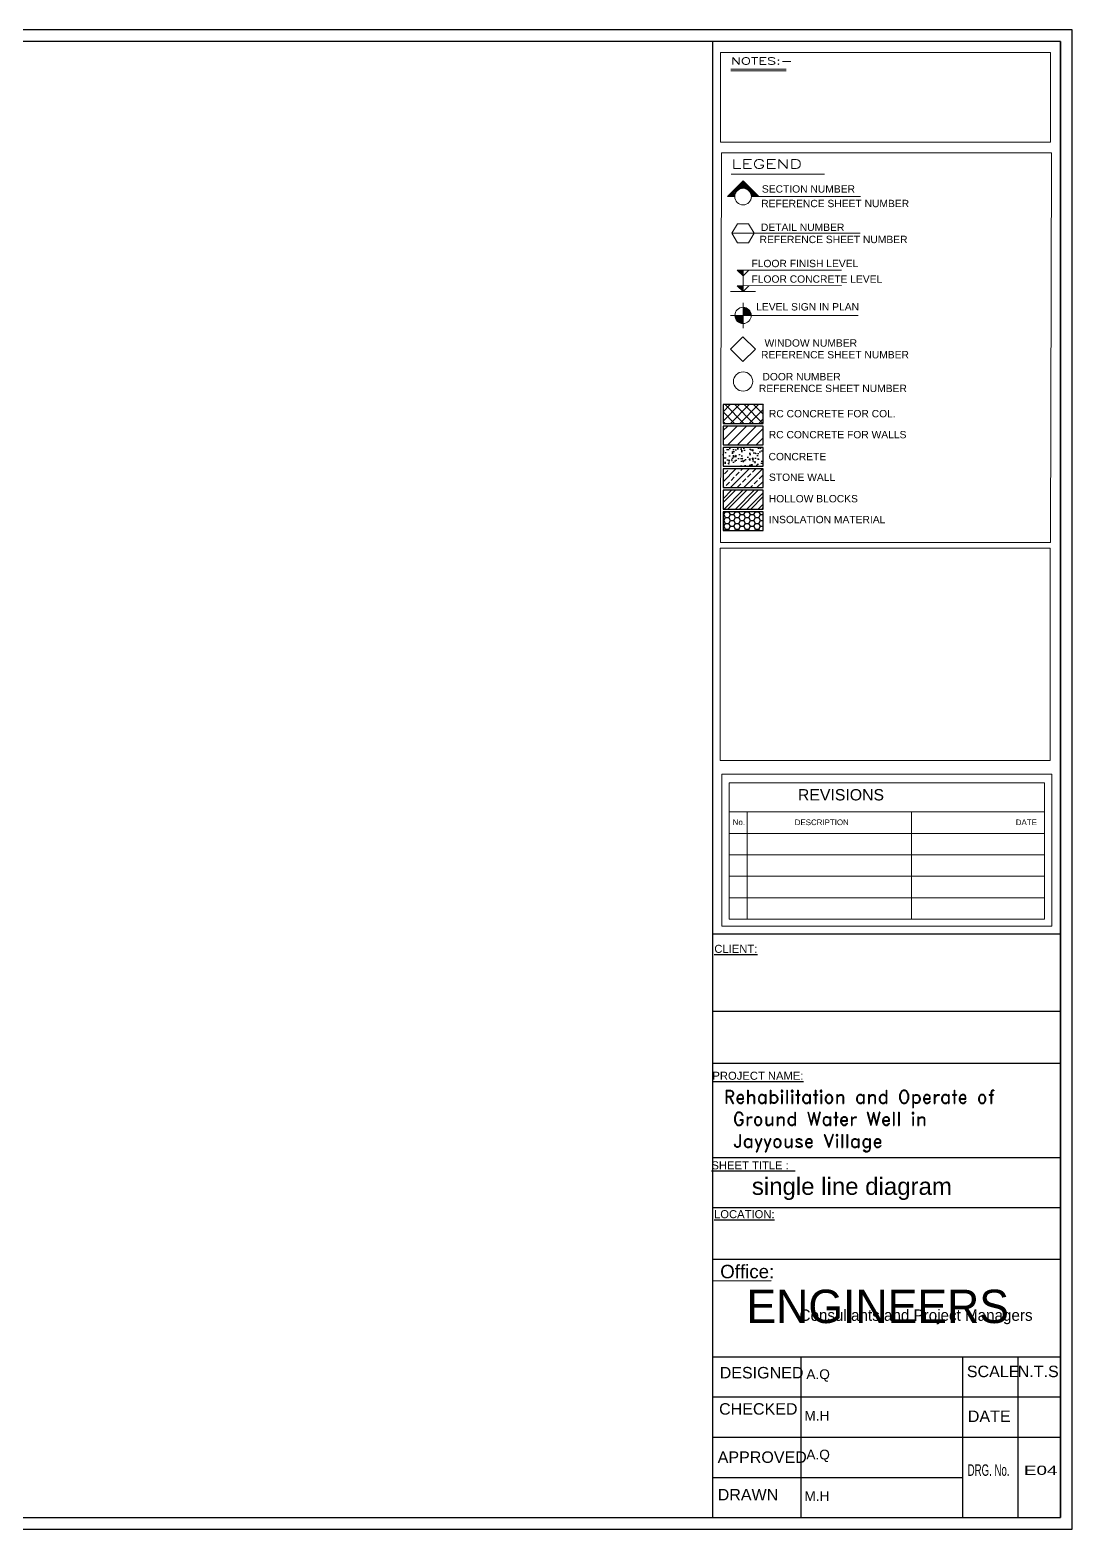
# Model space of a CAD drawing. Header units: inches. Extents: x 191440 to 383551, y 141448 to 284946.
# Drawn here: x 191814.04 to 191841.5, y 141489.07 to 141528.57 of the extents above; entities that cross this region are included whole.
import ezdxf
from ezdxf.enums import TextEntityAlignment as Align

# ---------------------------------------------------------------- set-up
doc = ezdxf.new("R2010")
doc.units = ezdxf.units.IN
doc.header["$MEASUREMENT"] = 0
for name, color, linetype in [('dim-f', 8, 'Continuous'), ('I - Outline', 60, 'Continuous'), ('VP', 7, 'Continuous')]:
    doc.layers.add(name, color=color, linetype=linetype)
doc.styles.add('5MM', font='simplex.shx', dxfattribs={"height": 1.25})
doc.styles.add('ROMAND10', font='ROMAND.shx', dxfattribs={"height": 0.2})
doc.styles.add('ROMANT', font='ROMAND.SHX')
doc.styles.get("Standard").update_dxf_attribs({"font": 'txt.shx', "height": 0.2})
doc.styles.add('STYLE7', font='swissi.ttf')

# ---------------------------------------------------------------- blocks, each defined once
blk = doc.blocks.new('engineers')
at = {"layer": 'dim-f', "char_height": 1.25, "attachment_point": 1, "style": '5MM'}
for s, width, insert in [('\\pt0.5;{\\fGill Sans MT|b0|i0|c0|p34;\\H1.08x;\\C30;\\c2254834;ENGINEERS\\P\\ptz;   \\P\\H0.92593x;  }', 116.5, (16.033, 18.44)), ('{\\fGill Sans MT|b0|i0|c0|p34;\\H1.08x;\\C152;\\c12285479; \\H0.34074x;Consultants and Project Managers}', 11.50217, (17.683, 17.64))]:
    blk.add_mtext_dynamic_manual_height_columns(s, width=width, gutter_width=6.25, heights=[0], dxfattribs=dict(at, insert=insert))

msp = doc.modelspace()

# ---------------------------------------------------------------- hatches: boundary and pattern name
at = {"layer": 'I - Outline'}
h = msp.add_hatch(dxfattribs=at)
h.set_pattern_fill('ANSI37', color=8, scale=1.411978)
h.set_pattern_definition([(45, (190929.97985, 141491.80535), (-0.124802422, 0.124802422), []), (135, (190929.97985, 141491.80535), (-0.124802422, -0.124802422), [])])
h.paths.add_polyline_path([(191833.36352, 141518.70353), (191832.30454, 141518.70353), (191832.30454, 141518.20934), (191833.36352, 141518.20934)])
h = msp.add_hatch(dxfattribs=at)
h.set_pattern_fill('ANSI31', color=8, scale=1.411978)
h.set_pattern_definition([(45, (190929.97985, 141491.80535), (-0.124802422, 0.124802422), [])])
h.paths.add_polyline_path([(191833.36352, 141517.64455), (191833.36352, 141518.13874), (191832.30454, 141518.13874), (191832.30454, 141517.64455)])
h = msp.add_hatch(dxfattribs=at)
h.set_pattern_fill('AR-CONC', color=8, scale=0.042359)
h.set_pattern_definition([(50, (190929.97985, 141491.80535), (0.30382673, -0.026581394), [0.03176951, -0.34946461]), (355, (190929.97985, 141491.80535), (-0.05877416, 0.31862367), [0.02541561, -0.27957169]), (100.451444, (190930.00517, 141491.80313), (0.24505257, 0.29204228), [0.02699993, -0.29699922]), (46.1842, (190929.97985, 141491.89006), (0.45207645, -0.07011289), [0.04765426, -0.52419691]), (96.635635, (190930.01753, 141491.8842), (0.3959167, 0.41263027), [0.04049992, -0.44549908]), (351.184164, (190929.97985, 141491.89006), (0.3959167, 0.41263027), [0.03812341, -0.41935753]), (21, (190930.02221, 141491.86888), (0.25284593, -0.17054673), [0.03176951, -0.34946461]), (326, (190930.0222, 141491.86888), (0.10306678, 0.30716882), [0.02541561, -0.27957169]), (71.451445, (190930.04328, 141491.85467), (0.35591271, 0.13662209), [0.02699993, -0.29699922]), (37.5, (190929.97985, 141491.80535), (0.005150835, 0.141011662), [0, -0.27618294, 0, -0.283807623, 0, -0.28063067]), (7.5, (190929.97985, 141491.80535), (0.111434537, 0.167070224), [0, -0.161812704, 0, -0.269829038, 0, -0.10695735]), (327.5, (190929.88539, 141491.80535), (0.226123696, -0.009554096), [0, -0.105898367, 0, -0.330402904, 0, -0.438419238]), (317.5, (190929.84303, 141491.80535), (0.24703385, 0.042403816), [0, -0.137667877, 0, -0.219421416, 0, -0.3113412])])
h.paths.add_polyline_path([(191833.36352, 141517.57395), (191832.30454, 141517.57395), (191832.30454, 141517.07976), (191833.36352, 141517.07976)])
h = msp.add_hatch(dxfattribs=at)
h.set_pattern_fill('ANSI33', color=8, scale=0.988385)
h.set_pattern_definition([(45, (190929.97985, 141491.80535), (-0.17472339, 0.17472339), []), (45, (190930.15458, 141491.80535), (-0.17472339, 0.17472339), [0.123548094, -0.061774047])])
h.paths.add_polyline_path([(191833.36352, 141517.00916), (191832.30454, 141517.00916), (191832.30454, 141516.51496), (191833.36352, 141516.51496)])
h = msp.add_hatch(dxfattribs=at)
h.set_pattern_fill('ANSI32', color=8, scale=0.564791)
h.set_pattern_definition([(45, (190929.97985, 141491.80535), (-0.149762906, 0.149762906), []), (45, (190930.0797, 141491.80535), (-0.149762906, 0.149762906), [])])
h.paths.add_polyline_path([(191833.36352, 141516.44437), (191832.30454, 141516.44437), (191832.30454, 141515.95017), (191833.36352, 141515.95017)])
h = msp.add_hatch(dxfattribs=at)
h.set_pattern_fill('HONEY', color=8, scale=0.705989)
h.set_pattern_definition([(0, (190929.979854, 141491.805345), (0.132372958, 0.076425563), [0.088248639, -0.176497278]), (120, (190929.979854, 141491.805345), (-0.132372958, 0.076425563), [0.088248639, -0.176497278]), (60, (190929.979854, 141491.805345), (0, 0.152851126), [-0.176497278, 0.088248639])])
h.paths.add_polyline_path([(191833.36352, 141515.87957), (191832.30454, 141515.87957), (191832.30454, 141515.38538), (191833.36352, 141515.38538)])

# ---------------------------------------------------------------- linework, layer by layer
msp.add_lwpolyline([(191841.5, 141528.57459), (191784, 141528.57459), (191784, 141489.07459), (191841.5, 141489.07459), (191841.5, 141528.57459)])
msp.add_lwpolyline([(191841.2, 141528.27459), (191784.3, 141528.27459), (191784.3, 141489.37459), (191841.2, 141489.37459)], close=True)
at = {"layer": 'I - Outline', "color": 7}
for p, q in [((191832.03641, 141489.37459), (191832.03701, 141528.27446)), ((191841.2, 141528.27459), (191841.2, 141489.37459)), ((191841.20679, 141504.74626), (191832.03594, 141504.74614)), ((191841.19029, 141502.7132), (191832.03733, 141502.71308)), ((191832.03671, 141501.34995), (191841.20768, 141501.35007)), ((191832.03671, 141501.34995), (191841.20768, 141501.35007)), ((191841.19999, 141498.85362), (191832.03654, 141498.85373)), ((191832.03628, 141497.54677), (191841.20698, 141497.54689)), ((191841.20716, 141496.17646), (191832.03631, 141496.17633)), ((191832.03642, 141493.61268), (191841.20712, 141493.61281)), ((191834.35191, 141493.61271), (191834.35199, 141489.37459)), ((191838.61313, 141493.61274), (191838.61321, 141489.37459)), ((191840.07042, 141493.61279), (191840.0705, 141489.37459)), ((191832.03644, 141492.5537), (191841.20713, 141492.55382)), ((191832.03645, 141491.49471), (191841.20715, 141491.49484)), ((191832.03646, 141490.43573), (191838.61319, 141490.43585))]:
    msp.add_line(p, q, dxfattribs=at)
at = {"layer": 'I - Outline', "color": 8, "lineweight": 0}
for p, q in [((191832.23677, 141525.62217), (191832.23701, 141527.98075)), ((191832.23701, 141527.98075), (191840.92893, 141527.98086)), ((191840.92893, 141527.98086), (191840.92869, 141525.62228)), ((191832.5064, 141527.54509), (191833.96943, 141527.54512)), ((191832.5064, 141527.49693), (191833.96943, 141527.49696)), ((191840.92869, 141525.62228), (191832.23677, 141525.62217)), ((191832.23696, 141515.06946), (191832.26511, 141525.33977)), ((191832.26511, 141525.33977), (191840.95703, 141525.33989)), ((191840.95703, 141525.33989), (191840.92888, 141515.06958)), ((191832.51633, 141524.77504), (191834.9791, 141524.77508)), ((191832.61304, 141524.18428), (191832.42236, 141524.18428)), ((191832.45669, 141524.18428), (191832.43953, 141524.20144)), ((191832.50344, 141524.18428), (191832.4629, 141524.22481)), ((191832.55018, 141524.18428), (191832.48627, 141524.24819)), ((191832.59693, 141524.18428), (191832.50964, 141524.27156)), ((191832.61494, 141524.21301), (191832.53302, 141524.29493)), ((191832.53713, 141524.18428), (191832.63744, 141524.2846)), ((191832.62354, 141524.25116), (191832.55639, 141524.31831)), ((191832.63724, 141524.2842), (191832.57976, 141524.34168)), ((191832.58387, 141524.18428), (191832.61532, 141524.21573)), ((191832.65508, 141524.31311), (191832.60313, 141524.36505)), ((191832.67661, 141524.33832), (191832.62651, 141524.38843)), ((191832.7017, 141524.35998), (191832.64988, 141524.4118)), ((191832.73047, 141524.37795), (191832.67325, 141524.43517)), ((191832.76336, 141524.39181), (191832.69662, 141524.45855)), ((191832.80131, 141524.40061), (191832.71999, 141524.48192)), ((191832.73114, 141524.3783), (191832.83146, 141524.47862)), ((191832.80001, 141524.40043), (191832.83146, 141524.43188)), ((191832.90571, 141524.38969), (191832.83146, 141524.46395)), ((191832.84648, 141524.40219), (191832.83146, 141524.4172)), ((191832.88826, 141524.39519), (191832.96282, 141524.46975)), ((191832.9226, 141524.38278), (191832.98619, 141524.44638)), ((191832.9526, 141524.36603), (191833.00957, 141524.42301)), ((191832.97882, 141524.34551), (191833.03294, 141524.39963)), ((191833.00147, 141524.32141), (191833.05631, 141524.37626)), ((191833.0205, 141524.2937), (191833.07969, 141524.35289)), ((191833.03558, 141524.26203), (191833.10306, 141524.32952)), ((191833.11113, 141524.18429), (191833.03687, 141524.25854)), ((191833.04593, 141524.22564), (191833.12643, 141524.30614)), ((191833.06438, 141524.18429), (191833.04936, 141524.19931)), ((191835.92372, 141524.18434), (191833.04988, 141524.18429)), ((191833.05133, 141524.18429), (191833.14981, 141524.28277)), ((191833.09807, 141524.18429), (191833.17318, 141524.2594)), ((191833.14482, 141524.18429), (191833.19655, 141524.23603)), ((191833.19156, 141524.18429), (191833.21993, 141524.21266)), ((191833.23831, 141524.18429), (191833.2433, 141524.18928)), ((191832.68562, 141523.46948), (191832.53976, 141523.21684)), ((191832.97734, 141523.46948), (191832.68562, 141523.46948)), ((191833.1232, 141523.21685), (191832.97734, 141523.46948)), ((191835.91453, 141523.2169), (191832.53976, 141523.21684)), ((191832.53976, 141523.21684), (191832.68563, 141522.9642)), ((191832.97735, 141522.96421), (191833.1232, 141523.21685)), ((191832.68563, 141522.9642), (191832.97735, 141522.96421)), ((191832.67513, 141522.24871), (191835.42356, 141522.24876)), ((191832.8315, 141522.09867), (191832.67513, 141522.24871)), ((191832.68249, 141522.24164), (191832.68955, 141522.24871)), ((191832.69044, 141522.23401), (191832.70514, 141522.24871)), ((191832.6984, 141522.22638), (191832.72072, 141522.24871)), ((191832.70635, 141522.21875), (191832.7363, 141522.24871)), ((191832.7143, 141522.21112), (191832.75188, 141522.24871)), ((191832.72225, 141522.20349), (191832.76746, 141522.24871)), ((191832.7302, 141522.19586), (191832.78305, 141522.24871)), ((191832.73815, 141522.18823), (191832.79863, 141522.24871)), ((191832.74611, 141522.1806), (191832.81421, 141522.24871)), ((191832.75406, 141522.17297), (191832.82979, 141522.24871)), ((191832.76201, 141522.16535), (191832.8315, 141522.23484)), ((191832.76996, 141522.15772), (191832.8315, 141522.21926)), ((191832.77791, 141522.15009), (191832.8315, 141522.20367)), ((191832.78587, 141522.14246), (191832.8315, 141522.18809)), ((191832.8315, 141522.24871), (191832.83151, 141521.68712)), ((191832.8315, 141522.09867), (191832.98787, 141522.24871)), ((191832.67514, 141521.83716), (191835.42357, 141521.83721)), ((191832.83151, 141521.68712), (191832.67514, 141521.83716)), ((191832.67922, 141521.83324), (191832.68314, 141521.83716)), ((191832.68717, 141521.82561), (191832.69872, 141521.83716)), ((191832.69513, 141521.81798), (191832.71431, 141521.83716)), ((191832.70308, 141521.81035), (191832.72989, 141521.83716)), ((191832.71103, 141521.80272), (191832.74547, 141521.83716)), ((191832.71898, 141521.79509), (191832.76105, 141521.83716)), ((191832.72693, 141521.78746), (191832.77663, 141521.83716)), ((191832.73489, 141521.77983), (191832.79221, 141521.83716)), ((191832.74284, 141521.7722), (191832.8078, 141521.83716)), ((191832.75079, 141521.76457), (191832.82338, 141521.83716)), ((191832.75874, 141521.75694), (191832.83151, 141521.82971)), ((191832.76669, 141521.74931), (191832.83151, 141521.81413)), ((191832.77465, 141521.74168), (191832.83151, 141521.79855)), ((191832.79382, 141522.13483), (191832.8315, 141522.17251)), ((191832.80177, 141522.1272), (191832.8315, 141522.15693)), ((191832.80972, 141522.11957), (191832.8315, 141522.14135)), ((191832.81767, 141522.11194), (191832.8315, 141522.12576)), ((191832.82563, 141522.10431), (191832.8315, 141522.11018)), ((191832.83151, 141521.68712), (191832.98788, 141521.83716)), ((191832.50045, 141521.68711), (191833.16257, 141521.68712)), ((191832.7826, 141521.73405), (191832.83151, 141521.78296)), ((191832.79055, 141521.72642), (191832.83151, 141521.76738)), ((191832.7985, 141521.71879), (191832.83151, 141521.7518)), ((191832.80645, 141521.71116), (191832.83151, 141521.73622)), ((191832.81441, 141521.70353), (191832.83151, 141521.72064)), ((191832.82236, 141521.6959), (191832.83151, 141521.70505)), ((191832.83031, 141521.68827), (191832.83151, 141521.68947)), ((191832.50046, 141521.05264), (191835.86613, 141521.05271)), ((191832.61738, 141521.03904), (191832.63099, 141521.05265)), ((191832.61876, 141521.02483), (191832.64657, 141521.05265)), ((191832.62094, 141521.01144), (191832.66215, 141521.05265)), ((191832.62383, 141520.99874), (191832.67774, 141521.05265)), ((191832.62734, 141520.98667), (191832.69332, 141521.05265)), ((191832.63143, 141520.97517), (191832.7089, 141521.05265)), ((191832.63603, 141520.96419), (191832.72448, 141521.05265)), ((191832.64112, 141520.9537), (191832.74006, 141521.05265)), ((191832.64668, 141520.94368), (191832.75564, 141521.05265)), ((191832.65268, 141520.93409), (191832.77123, 141521.05265)), ((191832.6591, 141520.92493), (191832.78681, 141521.05265)), ((191832.66593, 141520.91619), (191832.80239, 141521.05265)), ((191832.67318, 141520.90785), (191832.81797, 141521.05265)), ((191832.68082, 141520.89991), (191832.83152, 141521.05062)), ((191832.68886, 141520.89237), (191832.83152, 141521.03504)), ((191832.69731, 141520.88523), (191832.83152, 141521.01945)), ((191832.70616, 141520.87851), (191832.83152, 141521.00387)), ((191832.83152, 141521.38371), (191832.83153, 141520.72159)), ((191832.83152, 141521.25318), (191832.84513, 141521.26679)), ((191832.83152, 141521.2376), (191832.85933, 141521.26541)), ((191832.83152, 141521.22202), (191832.87273, 141521.26323)), ((191832.83152, 141521.20644), (191832.88542, 141521.26034)), ((191832.83152, 141521.19085), (191832.89749, 141521.25683)), ((191832.83152, 141521.17527), (191832.90899, 141521.25275)), ((191832.83152, 141521.15969), (191832.91997, 141521.24814)), ((191832.83152, 141521.14411), (191832.93046, 141521.24305)), ((191832.83152, 141521.12853), (191832.94049, 141521.2375)), ((191832.83152, 141521.11295), (191832.95007, 141521.2315)), ((191832.83152, 141521.09736), (191832.95923, 141521.22508)), ((191832.83152, 141521.08178), (191832.96798, 141521.21824)), ((191832.83152, 141521.0662), (191832.97632, 141521.211)), ((191832.83355, 141521.05265), (191832.98426, 141521.20336)), ((191832.84914, 141521.05265), (191832.9918, 141521.19532)), ((191832.86472, 141521.05265), (191832.99893, 141521.18687)), ((191832.8803, 141521.05265), (191833.00566, 141521.17802)), ((191832.89588, 141521.05265), (191833.01197, 141521.16875)), ((191832.91146, 141521.05265), (191833.01786, 141521.15905)), ((191832.92704, 141521.05265), (191833.02329, 141521.1489)), ((191832.94263, 141521.05265), (191833.02826, 141521.13829)), ((191832.95821, 141521.05265), (191833.03274, 141521.12718)), ((191832.97379, 141521.05265), (191833.03667, 141521.11554)), ((191832.98937, 141521.05265), (191833.04003, 141521.10331)), ((191833.00495, 141521.05265), (191833.04274, 141521.09044)), ((191833.02054, 141521.05265), (191833.04473, 141521.07685)), ((191833.03612, 141521.05265), (191833.04587, 141521.06241)), ((191832.71543, 141520.87219), (191832.83152, 141520.98829)), ((191832.72513, 141520.86631), (191832.83152, 141520.97271)), ((191832.73527, 141520.86087), (191832.83152, 141520.95713)), ((191832.74589, 141520.8559), (191832.83152, 141520.94155)), ((191832.757, 141520.85143), (191832.83153, 141520.92596)), ((191832.76864, 141520.8475), (191832.83153, 141520.91038)), ((191832.78087, 141520.84414), (191832.83153, 141520.8948)), ((191832.79374, 141520.84143), (191832.83153, 141520.87922)), ((191832.80733, 141520.83944), (191832.83153, 141520.86364)), ((191832.82177, 141520.8383), (191832.83153, 141520.84805)), ((191832.82809, 141520.48997), (191832.50048, 141520.16235)), ((191833.15571, 141520.16236), (191832.82809, 141520.48997)), ((191832.50048, 141520.16235), (191832.8281, 141519.83474)), ((191832.8281, 141519.83474), (191833.15571, 141520.16236)), ((191832.22797, 141514.92279), (191840.91989, 141514.9229)), ((191832.22808, 141509.32651), (191832.22797, 141514.92279)), ((191840.92888, 141515.06958), (191832.23696, 141515.06946)), ((191840.91989, 141514.9229), (191840.92, 141509.32663)), ((191840.92, 141509.32663), (191832.22808, 141509.32651)), ((191832.27532, 141508.96428), (191840.96724, 141508.96439)), ((191832.2754, 141504.95985), (191832.27532, 141508.96428)), ((191840.96724, 141508.96439), (191840.96732, 141504.95997)), ((191832.46495, 141508.74026), (191840.77762, 141508.74037)), ((191832.46502, 141505.14389), (191832.46495, 141508.74026)), ((191840.77762, 141508.74037), (191840.77769, 141505.144)), ((191832.46497, 141507.96936), (191840.77764, 141507.96947)), ((191832.94112, 141507.96937), (191832.94118, 141505.1439)), ((191837.26989, 141507.96946), (191837.26995, 141505.14399)), ((191832.46498, 141507.40427), (191840.77765, 141507.40438)), ((191832.46499, 141506.83918), (191840.77766, 141506.83929)), ((191832.465, 141506.27408), (191840.77767, 141506.27419)), ((191832.46501, 141505.70899), (191840.77768, 141505.7091)), ((191840.96732, 141504.95997), (191832.2754, 141504.95985)), ((191840.77769, 141505.144), (191832.46502, 141505.14389))]:
    msp.add_line(p, q, dxfattribs=at)
at = {"layer": 'I - Outline', "color": 8}
for p, q in [((191832.42236, 141524.18428), (191832.83532, 141524.59725)), ((191832.44364, 141524.18428), (191832.83146, 141524.57211)), ((191832.83146, 141524.51069), (191832.79011, 141524.55204)), ((191832.83146, 141524.55744), (191832.81348, 141524.57541)), ((191832.83146, 141524.4027), (191832.83146, 141524.59338)), ((191832.83146, 141524.57211), (191832.84596, 141524.58661)), ((191832.83146, 141524.52537), (191832.86933, 141524.56324)), ((191833.20462, 141524.18429), (191832.83146, 141524.55744)), ((191833.24829, 141524.18429), (191832.83532, 141524.59725)), ((191832.49038, 141524.18428), (191832.83146, 141524.52537)), ((191832.83146, 141524.4172), (191832.74337, 141524.50529)), ((191832.83146, 141524.46395), (191832.76674, 141524.52866)), ((191832.83146, 141524.47862), (191832.8927, 141524.53987)), ((191832.83146, 141524.43188), (191832.91607, 141524.5165)), ((191833.15787, 141524.18429), (191832.83146, 141524.51069)), ((191832.84838, 141524.40205), (191832.93945, 141524.49312))]:
    msp.add_line(p, q, dxfattribs=at)
at = {"layer": 'I - Outline', "color": 4}
msp.add_line((191832.03651, 141495.61767), (191833.5753, 141495.62256), dxfattribs=at)
at = {"layer": 'I - Outline', "color": 8}
for points in [[(191833.36352, 141518.70353), (191832.30454, 141518.70353), (191832.30454, 141518.20934), (191833.36352, 141518.20934)], [(191833.36352, 141518.13874), (191832.30454, 141518.13874), (191832.30454, 141517.64455), (191833.36352, 141517.64455)], [(191833.36352, 141517.57395), (191832.30454, 141517.57395), (191832.30454, 141517.07976), (191833.36352, 141517.07976)], [(191833.36352, 141517.00916), (191832.30454, 141517.00916), (191832.30454, 141516.51496), (191833.36352, 141516.51496)], [(191833.36352, 141516.44437), (191832.30454, 141516.44437), (191832.30454, 141515.95017), (191833.36352, 141515.95017)], [(191833.36352, 141515.87957), (191832.30454, 141515.87957), (191832.30454, 141515.38538), (191833.36352, 141515.38538)]]:
    msp.add_lwpolyline(points, close=True, dxfattribs=at)
at = {"layer": 'I - Outline', "color": 8, "lineweight": 0}
for centre, radius in [((191832.83146, 141524.18428), 0.21842), ((191832.83152, 141521.05265), 0.21457), ((191832.83156, 141519.31216), 0.25338)]:
    msp.add_circle(centre, radius, dxfattribs=at)

# ---------------------------------------------------------------- block references
at = {"layer": 'I - Outline', "xscale": 0.6506395646974747, "yscale": 0.6506395646974747, "zscale": 0.6506395646974747, "rotation": 0.0010941101885149}
msp.add_blockref('engineers', (191822.48867, 141483.38197), dxfattribs=at)

# ---------------------------------------------------------------- texts
at = {"layer": 'I - Outline', "color": 7, "style": 'ROMANT', "width": 1.5}
for s, height, p in [('NOTES:-', 0.187366, (191832.50975, 141527.66172)), ('LEGEND', 0.243576, (191832.52371, 141524.92069))]:
    msp.add_text(s, height=height, rotation=0.001094, dxfattribs=at).set_placement(p)
at = {"layer": 'I - Outline', "color": 8, "lineweight": 0, "style": 'STYLE7'}
for s, height, p in [('SECTION NUMBER', 0.1939171, (191833.32786, 141524.28888)), ('REFERENCE SHEET NUMBER', 0.1939171, (191833.30973, 141523.90567)), ('DETAIL NUMBER', 0.1939171, (191833.30279, 141523.27978)), ('REFERENCE SHEET NUMBER', 0.1939171, (191833.26651, 141522.95841)), ('FLOOR FINISH LEVEL', 0.1939171, (191833.05273, 141522.32472)), ('FLOOR CONCRETE LEVEL', 0.1939171, (191833.05294, 141521.91473)), ('LEVEL SIGN IN PLAN', 0.1939171, (191833.17775, 141521.18336)), ('WINDOW NUMBER', 0.1939171, (191833.39777, 141520.22976)), ('REFERENCE SHEET NUMBER', 0.1939171, (191833.30483, 141519.92122)), ('DOOR NUMBER', 0.1939171, (191833.34195, 141519.34223)), ('REFERENCE SHEET NUMBER', 0.1939171, (191833.24901, 141519.0337)), ('RC CONCRETE FOR COL.', 0.1939171, (191833.51188, 141518.36816)), ('RC CONCRETE FOR WALLS', 0.1939171, (191833.50946, 141517.81507)), ('CONCRETE', 0.193917, (191833.50357, 141517.23631)), ('STONE WALL', 0.193917, (191833.51356, 141516.69184)), ('HOLLOW BLOCKS', 0.1939171, (191833.51029, 141516.12703)), ('INSOLATION MATERIAL', 0.1939171, (191833.5103, 141515.57808)), ('A.Q', 0.257433, (191834.49937, 141493.02548)), ('M.H', 0.257433, (191834.44774, 141491.93133)), ('A.Q', 0.257433, (191834.49941, 141490.90751)), ('M.H', 0.257433, (191834.44778, 141489.81336))]:
    msp.add_text(s, height=height, rotation=0.001094, dxfattribs=at).set_placement(p)
at = {"layer": 'I - Outline', "color": 4, "style": 'STYLE7'}
for s, height, p in [('REVISIONS', 0.298334, (191834.27701, 141508.27266)), ('No.', 0.149167, (191832.55919, 141507.62392)), ('DESCRIPTION', 0.149167, (191834.19385, 141507.62203)), ('DATE', 0.149167, (191840.01876, 141507.62224)), ('Office:', 0.352995, (191832.22881, 141495.68267)), ('DESIGNED', 0.302446, (191832.21595, 141493.04308)), ('SCALE', 0.302446, (191838.72904, 141493.07613)), ('N.T.S', 0.302446, (191840.07042, 141493.07613)), ('CHECKED', 0.302446, (191832.20021, 141492.08774)), ('DATE', 0.302446, (191838.75465, 141491.8946)), ('APPROVED', 0.302446, (191832.16334, 141490.81696)), ('DRAWN', 0.302446, (191832.16334, 141489.82858))]:
    msp.add_text(s, height=height, rotation=0.001094, dxfattribs=at).set_placement(p)
for s, height, p in [('%%UCLIENT:', 0.211797, (191832.64144, 141504.25661)), ('%%UPROJECT NAME:', 0.2117967, (191833.2234, 141500.91263)), ('%%USHEET TITLE :  ', 0.2117967, (191833.09883, 141498.55203)), ('%%ULOCATION:', 0.2117967, (191832.86384, 141497.26497))]:
    msp.add_text(s, height=height, rotation=0.001094, dxfattribs=at).set_placement(p, align=Align.CENTER)
for s, height, width, p, p2 in [('DRG. No.', 0.302446, 0.621053, (191838.75011, 141490.47584), (191839.85302, 141490.47586)), ('E04', 0.241957, 1.556051, (191840.23295, 141490.5017), (191841.11528, 141490.50172))]:
    msp.add_text(s, height=height, rotation=0.001094, dxfattribs=dict(at, width=width)).set_placement(p, p2, align=Align.FIT)
at = {"layer": 'VP', "insert": (191832.324, 141500.6367), "char_height": 0.3487507, "width": 20.1403528, "attachment_point": 1, "style": 'ROMAND10'}
msp.add_mtext('Rehabilitation and Operate of\\P Ground Water Well in\\P Jayyouse Village', dxfattribs=at)
at = {"layer": 'VP', "insert": (191835.69864, 141497.74329), "char_height": 0.6156, "width": 911.5927141, "attachment_point": 8}
msp.add_mtext('{\\fArial|b0|i0|c0|p34;\\H0.7351x;single line diagram}', dxfattribs=at)

doc.saveas('drawing.dxf')
